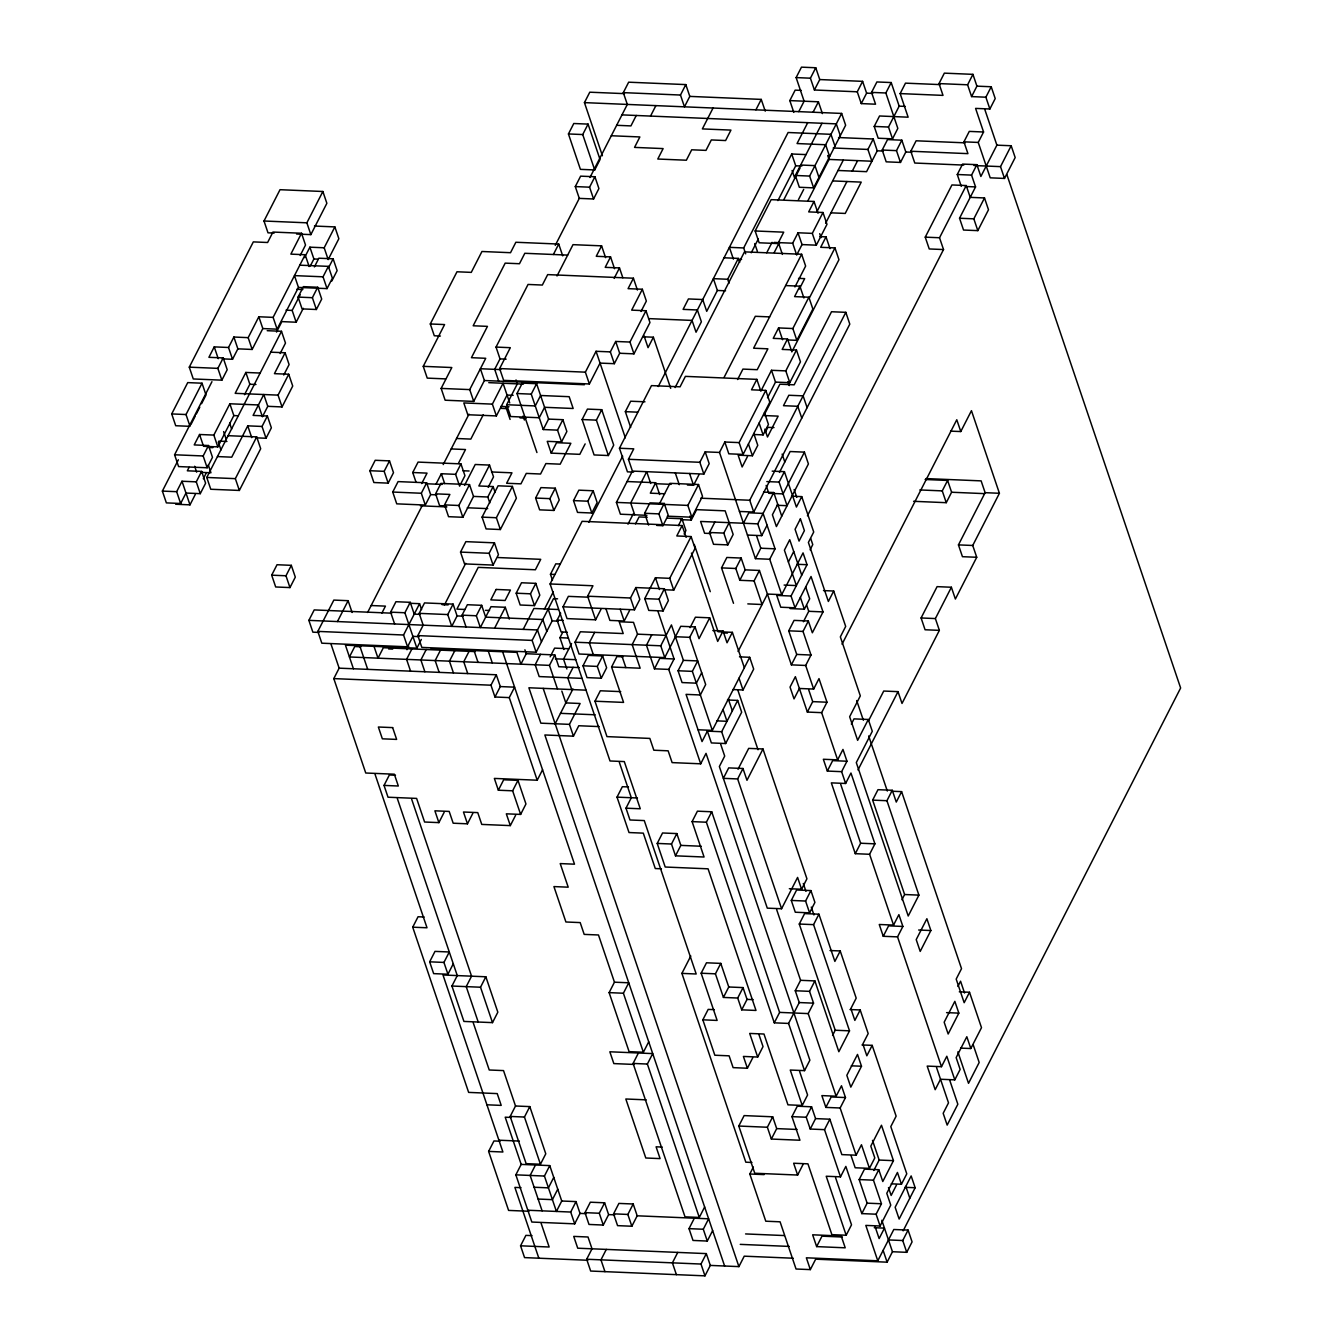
<?xml version="1.0" encoding="UTF-8"?>
<svg xmlns="http://www.w3.org/2000/svg" width="1343" height="1343" viewBox="0 0 1343 1343"><rect width="100%" height="100%" fill="white"/><g stroke="black" fill="none" stroke-linecap="round" stroke-linejoin="round"><path stroke-width="1.5" d="M301.52 233.246L290.86 254.129L305.146 254.734L273.116 317.368L258.83 316.763L248.17 337.647L233.867 337.043L228.528 347.484L214.242 346.88L208.904 357.322L223.207 357.926L227.202 369.728L221.864 380.17L193.274 378.961L189.279 367.159L253.323 241.891L267.61 242.495L272.948 232.054L301.52 233.246L305.516 245.047L300.194 255.489M274.123 233.078L267.996 232.809L264 221.007L280.016 189.699L322.874 191.495L326.869 203.297L310.854 234.622L296.568 234.018M202.021 383.208L186.022 414.534L190.018 426.335L175.715 425.731L171.719 413.929L187.735 382.604L202.021 383.208L206.016 395.01L201.568 403.706M221.864 380.17L217.868 368.368L223.207 357.926M255.825 437.818L266.032 438.254L271.37 427.813L267.375 416.011L253.088 415.407L263.765 394.523L267.761 406.325L262.422 416.766L258.427 404.965L229.854 403.773L213.839 435.082L199.553 434.494L194.215 444.919L208.501 445.523L212.496 457.325L207.158 467.767L178.585 466.575L174.59 454.773L211.942 381.697M190.907 424.589L195.339 415.894M196.229 414.148L199.788 407.198M189.111 467.33L187.332 470.805L201.618 471.41L205.613 483.211L200.275 493.653L185.989 493.049L180.65 503.491L166.364 502.886L162.369 491.085L178.367 459.776M222.317 358.866L232.524 359.286L237.862 348.844L233.867 337.043M310.854 234.622L306.859 222.82L322.874 191.495M180.65 503.491L176.655 491.689L181.993 481.247L196.279 481.852L201.618 471.41M237.862 348.844L252.148 349.449L262.825 328.565L258.83 316.763M207.158 467.767L203.162 455.965L208.501 445.523M260.139 373.052L245.853 372.447L235.176 393.331L278.051 395.127L288.728 374.244L274.442 373.656L285.102 352.773L270.816 352.168M304.559 257.621L309.897 247.179L324.183 247.783L334.86 226.9L314.447 226.044M262.825 328.565L277.111 329.169L298.465 287.419L294.47 275.617L323.042 276.809L328.38 266.367L299.808 265.175M199.553 434.494L203.548 446.296L217.835 446.883L233.833 415.575L229.854 403.773M244.51 394.691L249.848 384.249L245.853 372.447M276.54 332.057L281.862 321.615L296.165 322.219L303.266 308.302M310.334 265.931L313.893 258.981L309.897 247.179M175.681 504.246L189.984 504.85L195.323 494.409M203.313 478.763L205.983 473.542M298.079 297.088L303.417 286.647L317.703 287.251L321.699 299.053L316.377 309.494L302.074 308.89L298.079 297.088L312.382 297.693L317.703 287.251M228.125 435.686L256.698 436.895L260.693 448.696L239.356 490.447L210.767 489.255L206.772 477.453L281.493 331.285L267.207 330.697M296.165 322.219L292.17 310.418L300.177 294.755M314.396 266.921L318.845 258.209L333.131 258.813L337.127 270.614L331.788 281.056M280.15 353.528L285.488 343.086L281.493 331.285M267.375 416.011L262.036 426.453L247.75 425.849L231.735 457.174L217.448 456.57M328.682 267.509L333.131 258.813M298.465 287.419L327.037 288.611L332.376 278.169L328.38 266.367M283.759 375.016L289.098 364.574L285.102 352.773M239.356 490.447L235.361 478.645L256.698 436.895M267.761 406.325L282.047 406.929L292.724 386.045L288.728 374.244M271.689 575.173L277.027 564.731L291.313 565.336L295.309 577.137L289.97 587.579L275.684 586.975L271.689 575.173L285.975 575.778L291.313 565.336M440.42 336.035L434.293 335.767L430.297 323.965L456.989 271.773L471.275 272.377L481.952 251.494L510.525 252.702L515.863 242.26L558.722 244.057L562.717 255.858M369.879 470.721L375.217 460.28L389.504 460.884L393.499 472.686L388.161 483.127L373.874 482.523L369.879 470.721L384.165 471.326L389.504 460.884M445.607 378.894L427.242 378.122L423.246 366.337L444.583 324.57L430.297 323.965M318.979 632.419L312.869 632.167L308.873 620.365L314.212 609.923L391.77 613.18M568.442 133.947L573.78 123.506L588.066 124.11L600.052 159.515L594.714 169.957L580.411 169.352L568.442 133.947L582.728 134.552L588.066 124.11M602.419 155.738L584.44 102.622L589.778 92.197L624.478 93.641M500.805 369.594L480.391 368.737L484.387 380.522L473.726 401.406L445.137 400.214L441.142 388.412L451.819 367.529L423.246 366.337M419.016 636.616L412.889 636.364L407.55 646.806L321.816 643.196L317.821 631.395L333.836 600.086L348.122 600.69L352.118 612.492M392.744 492.042L398.082 481.6L426.654 482.809L430.65 494.61L425.311 505.052L396.739 503.843L392.744 492.042L421.316 493.25L426.654 482.809M416.078 482.355L412.737 472.518L418.076 462.093L460.951 463.889L464.947 475.691L459.608 486.132L455.613 474.331L460.951 463.889M337.446 621.557L348.122 600.69M421.702 483.564L427.04 473.122L412.737 472.518M473.726 401.406L469.731 389.604L485.73 358.296L471.443 357.691L487.459 326.366L473.172 325.778L505.186 263.127L519.472 263.732L524.811 253.29L567.686 255.103M579.286 198.378L575.291 186.576L580.629 176.151L594.915 176.739L598.911 188.54L593.572 198.982L579.286 198.378L555.263 245.366M589.963 177.511L627.315 104.435L623.32 92.633L628.658 82.192L685.803 84.592L689.798 96.394L684.46 106.836L680.481 95.034L685.803 84.592M498.689 381.127L494.694 369.325L500.016 358.883L496.037 347.082L528.051 284.447L542.337 285.052L547.675 274.61L633.409 278.219L637.405 290.021M444.214 812.179L438.892 822.621L424.589 822.017L416.615 798.413L388.026 797.222L384.031 785.42L398.317 786.008L394.338 774.206L365.749 773.014L333.803 678.601L339.141 668.159L331.15 644.556M367.596 612.492L421.853 506.345M443.207 464.594L468.992 414.131M435.988 484.168L441.327 473.726L455.613 474.331M553.383 254.498L558.722 244.057M593.572 198.982L589.577 187.181L594.915 176.739M435.602 493.838L440.94 483.396L469.513 484.605L473.508 496.406L462.848 517.29L448.545 516.686L444.55 504.884L449.888 494.442L435.602 493.838L439.597 505.639L445.725 505.908M633.409 278.219L628.071 288.661L642.357 289.249L631.68 310.132L645.983 310.737L629.968 342.045L615.682 341.458L619.677 353.259L614.339 363.684L600.052 363.097L589.376 383.964L503.642 380.371L499.646 368.57L510.323 347.686L496.037 347.082M381.882 613.096L385.441 606.129L371.155 605.525M458.383 463.453L465.501 449.536L451.198 448.931M483.279 414.735L470.822 439.094L456.536 438.489M636.263 115.464L630.925 125.906L616.638 125.302M557.009 275.97L573.008 244.661L601.597 245.853L605.592 257.655M492.377 404.125L463.805 402.934L467.8 414.735L496.373 415.927L492.377 404.125L503.054 383.259L509.719 402.917M394.607 623.958L390.612 612.156L395.95 601.714L410.236 602.319L414.232 614.12L420.342 614.389M496.373 415.927L507.05 395.06L513.177 395.312M650.549 116.069L655.888 105.627M464.56 485.36L475.237 464.493L489.524 465.081L493.519 476.883L488.18 487.324M506.664 404.73L535.253 405.939L540.591 395.497L569.163 396.689L573.159 408.49L544.587 407.298L539.248 417.74L510.659 416.531L506.664 404.73L517.34 383.846L516.014 379.918M462.848 517.29L458.853 505.488L469.513 484.605M353.427 668.764L345.436 645.16L416.884 648.165L404.898 612.761L410.236 602.319M536.931 452.541L516.971 393.533L522.309 383.091L536.596 383.695L548.565 419.1L543.244 429.542L557.53 430.129L562.868 419.688L548.565 419.1M489.524 465.081L478.847 485.965L493.133 486.569L495.131 492.461M601.597 245.853L596.258 256.295L610.545 256.899L614.54 268.701M407.55 646.806L403.555 635.004L419.57 603.678L409.363 603.259M548.162 609.084L552.158 620.886L536.142 652.211L421.836 647.41L417.841 635.608L423.179 625.166L419.184 613.365L424.522 602.923L453.095 604.115L457.09 615.917L451.752 626.358L447.756 614.557L453.095 604.115M543.244 429.542L531.257 394.137L536.596 383.695M406.963 649.693L408.742 646.201M489.792 502.903L487.811 497.011L493.133 486.569M610.545 256.899L605.206 267.341L619.492 267.928L622.833 277.766M460.531 552.091L465.87 541.649L494.442 542.841L498.438 554.642L493.099 565.084L464.527 563.892L460.531 552.091L489.121 553.282L494.442 542.841M411.915 648.921L406.576 659.363L410.572 671.164M482.087 517.122L498.102 485.797L512.388 486.401L516.384 498.203L500.368 529.528L486.082 528.924L482.087 517.122L496.373 517.726L512.388 486.401M416.884 648.165L421.333 639.469M444.382 605.055L465.719 563.288M614.154 278.37L619.492 267.928M426.218 649.525L420.879 659.967L424.875 671.769M713.049 108.028L702.372 128.911L730.945 130.103L725.606 140.545L711.32 139.941L705.982 150.382L691.695 149.795L686.357 160.22L657.785 159.028L663.123 148.586L634.551 147.394L639.872 136.952L611.3 135.744M440.504 650.13L435.166 660.571L439.161 672.373M589.376 383.964L585.38 372.162L596.057 351.295L610.343 351.883L615.682 341.458M466.038 626.963L462.059 615.161L467.381 604.719L481.684 605.324L485.662 617.125L542.824 619.526L546.819 631.328M585.145 443.895L579.807 454.337L551.218 453.128L556.556 442.703L570.859 443.291L560.182 464.174L545.896 463.57L540.558 474.012L526.271 473.407L520.933 483.849L506.63 483.262L511.968 472.82L491.555 471.964M384.031 785.42L389.369 774.978L395.497 775.23M454.79 650.734L449.452 661.159L453.447 672.961M551.218 453.128L547.239 441.343L561.525 441.931L566.864 431.489L562.868 419.688M535.622 498.052L540.96 487.61L555.247 488.197L559.242 499.999L553.904 510.441L539.617 509.853L535.622 498.052L549.908 498.639L555.247 488.197M509.282 619.089L505.304 607.288L491.001 606.683L480.341 627.567L476.345 615.765L481.684 605.324M582.107 419.536L587.445 409.095L601.731 409.699L613.717 445.104L608.379 455.529L594.093 454.941L582.107 419.536L596.393 420.141L601.731 409.699M641.014 311.492L646.352 301.05L642.357 289.249M469.076 651.321L463.738 661.763L467.733 673.565M755.908 109.824L761.246 99.399L689.798 96.394M619.677 353.259L633.963 353.847L649.962 322.538L645.983 310.737M494.627 628.171L505.304 607.288M516.182 593.203L521.504 582.761L535.807 583.366L539.802 595.167L534.464 605.609L520.177 605.005L516.182 593.203L530.468 593.807L535.807 583.366M643.179 336.791L653.386 337.211L648.048 347.652L644.052 335.851M573.528 500.603L578.867 490.161L593.17 490.766L597.148 502.567L591.827 513.009L577.524 512.405L573.528 500.603L587.831 501.208L593.17 490.766M630.673 427.393L625.351 411.663L630.69 401.221L644.976 401.809M798.783 111.637L804.121 101.195L796.13 77.592L801.469 67.15L815.755 67.754L819.75 79.556L814.412 89.998L857.27 91.794L862.609 81.352L819.75 79.556M494.963 697L500.301 686.575L514.587 687.163L509.266 697.605L494.963 697L490.967 685.199L496.306 674.774L339.141 668.159M793.814 112.392L789.818 100.591L795.157 90.149L801.284 90.401M552.46 580.176L550.462 574.284L555.801 563.842L559.88 564.01M523.199 629.363L533.876 608.48L558.369 609.521M751.946 1162.467L745.818 1162.199L681.908 973.39L696.194 973.994L644.271 820.573L629.985 819.985L625.989 808.184L640.275 808.771L624.294 761.582L610.007 760.977L550.093 583.953L582.107 521.319L682.126 525.533L686.122 537.318M633.577 472.098L627.45 471.846L619.459 448.243L651.489 385.609L680.062 386.818L685.4 376.376L756.848 379.364L760.843 391.166L771.503 370.299L785.806 370.886L796.466 350.019L782.18 349.415L787.518 338.973L773.232 338.369L778.571 327.927L792.857 328.531L808.872 297.223L794.586 296.618L799.908 286.177L785.621 285.572M814.412 89.998L810.417 78.196L815.755 67.754M544.402 609.252L553.299 591.843M588.872 522.259L622.665 456.133M658.255 386.532L788.106 132.504L830.964 134.317L834.96 146.118M536.142 652.211L532.147 640.41L553.501 598.642L557.58 598.81M524.895 649.794L526.238 653.722L520.899 664.164L516.904 652.362L431.17 648.77M646.94 515.326L620.399 514.201L616.403 502.4L632.419 471.091L628.423 459.289L633.762 448.847L619.459 448.243M724.062 257.789L738.348 258.393L727.688 279.26L713.385 278.656L717.38 290.457L706.72 311.341L702.725 299.539L688.439 298.935L683.1 309.377L697.386 309.981L701.382 321.783L696.043 332.225L692.048 320.423L649.173 318.627M745.684 253.844L743.686 247.951L791.715 153.992L806.001 154.596M807.731 122.666L797.054 143.55L825.643 144.742L829.621 156.543M813.069 112.224L818.407 101.799L789.818 100.591M600.942 609.369L595.604 619.811L567.031 618.603L563.036 606.801L568.374 596.359L588.788 597.215M675.109 387.573L744.475 251.863L801.637 254.263L805.632 266.065L794.955 286.932M779.561 243.637L759.148 242.781L755.152 230.979L771.167 199.654L814.026 201.467L818.021 213.252M567.233 632.184L561.105 631.932L557.11 620.13L560.669 613.163M540.524 654.326L535.186 664.768L539.181 676.57L582.039 678.366M751.241 252.786L758.359 238.869M777.933 200.594L795.711 165.793L791.715 153.992M584.44 102.622L841.641 113.433L845.637 125.235L813.623 187.869L799.337 187.265L795.341 175.463L822.017 123.271M550.16 656.828L554.609 648.132L568.895 648.736M563.942 649.492L559.947 637.69L562.616 632.469M784.077 199.234L800.092 167.909M486.921 1104.802L501.208 1105.39L497.229 1093.605L468.64 1092.396L412.721 927.19L418.059 916.749L424.187 917M438.892 822.621L434.897 810.819L449.183 811.424L453.179 823.209L467.465 823.813L472.803 813.371M557.463 688.976L549.472 665.373L554.81 654.931L526.238 653.722M595.604 619.811L587.613 596.208L592.951 585.766L550.093 583.953M627.97 524.223L633.308 513.781M766.719 252.786L772.057 242.344M813.623 187.869L809.628 176.067L841.641 113.433M571.564 643.515L563.556 659.178L566.88 668.999M798.363 199.838L803.702 189.397M517.978 780.367L512.64 790.809L498.354 790.221L503.675 779.779L517.978 780.367L525.952 803.97L520.631 814.412L506.328 813.824L510.323 825.609L481.751 824.417L477.755 812.616L463.469 812.011L467.465 823.813M627.08 481.533L655.653 482.725L650.314 493.166L664.6 493.771M690.084 627.651L695.422 617.209L709.708 617.814L699.031 638.68L695.053 626.896L680.75 626.291L664.751 657.6L579.018 654.007L575.022 642.206L580.361 631.764L623.219 633.56L619.224 621.759L633.51 622.363L637.505 634.165L632.167 644.606L640.158 668.21L611.585 667.001L623.572 702.406L594.983 701.214L606.969 736.619L649.844 738.415L653.84 750.217L668.126 750.821L672.121 762.606L700.693 763.814L706.032 753.373L809.879 1060.198L804.541 1070.64L790.255 1070.035L802.241 1105.44L787.955 1104.836L763.982 1034.026L749.696 1033.438L757.687 1057.042L743.401 1056.437L747.396 1068.239L733.11 1067.635L729.115 1055.833L714.829 1055.229L702.842 1019.824L708.181 1009.399L714.291 1009.651M635.508 523.888L639.067 516.937L647.225 517.273M774.256 252.467L779.595 242.025M648.602 525.079L644.606 513.278L649.945 502.853L664.231 503.44L668.226 515.242L662.888 525.684L656.761 525.432M807.697 201.198L829.051 159.431L827.708 155.503M573.092 667.337L567.753 677.762L571.749 689.563M940.184 84.609L905.484 83.148L900.146 93.59L908.137 117.194L879.547 115.985L874.209 126.427L878.204 138.228L892.507 138.833L888.512 127.031L899.172 106.147L891.198 82.544L876.895 81.957L871.557 92.398L875.552 104.2L861.266 103.596L866.604 93.154L862.609 81.352M659.262 504.213L669.939 483.329L698.528 484.521L702.507 496.322L691.846 517.206L667.353 516.182M724.196 377.198L755.32 316.293L769.623 316.898M798.027 232.775L802.023 244.577L796.684 255.019L792.689 243.217L798.027 232.775L812.314 233.38L822.99 212.496L808.687 211.892L814.026 201.467M594.647 632.368L589.308 642.81L593.304 654.612M429.659 961.823L434.998 951.381L449.284 951.986L443.945 962.427L447.941 974.229L433.655 973.625L429.659 961.823L443.945 962.427M662.888 525.684L658.893 513.882L664.231 503.44M583.013 665.809L588.352 655.367L602.638 655.972L606.633 667.773L601.295 678.215L587.009 677.611L583.013 665.809L597.299 666.413L602.638 655.972M555.163 723.776L572.941 688.976M816.645 212.228L843.337 160.035M737.592 379.532L742.931 369.09L757.217 369.694L767.894 348.811L753.608 348.206L801.637 254.263M510.323 825.609L515.662 815.184M892.507 138.833L897.829 128.391L885.86 92.986L891.198 82.544M498.354 790.221L494.358 778.42L537.217 780.216L542.555 769.774M563.036 606.801L634.484 609.806L630.488 598.004L635.827 587.562L664.399 588.754L668.394 600.556L663.056 610.998L648.77 610.41L644.774 598.609L655.451 577.725L669.737 578.329L691.091 536.562L676.788 535.958L682.126 525.533M632.419 471.091L703.85 474.096L699.854 462.294L705.193 451.852L719.495 452.44L724.817 442.015L739.12 442.602L765.795 390.41L751.509 389.806L756.848 379.364M724.616 1266.013L544.855 734.974L573.444 736.165L569.449 724.364L580.126 703.497L565.823 702.893L561.827 691.091M825.609 223.274L846.946 181.506M852.285 171.081L857.623 160.64M605.894 608.597L609.89 620.399L624.193 621.003L629.514 610.561M687.431 485.024L693.559 485.293L698.897 474.851M802.023 244.577L816.309 245.181L826.986 224.298L822.99 212.496M829.051 159.431L871.909 161.227L867.914 149.442L873.252 139L838.552 137.54M447.941 974.229L453.279 963.787M634.484 609.806L639.822 599.364L635.827 587.562M691.846 517.206L687.851 505.404L698.528 484.521M703.85 474.096L709.188 463.654L705.193 451.852M678.366 525.684L681.925 518.734L667.639 518.129M799.337 289.064L804.675 278.622L798.548 278.37M819.885 236.603L826.012 236.855L820.674 247.297L834.96 247.901L838.955 259.703L791.816 351.916M573.444 736.165L578.783 725.74L599.179 726.597M611.585 667.001L616.924 656.559L623.051 656.828M594.983 701.214L600.321 690.772L620.735 691.628M873.252 139L877.248 150.802L866.571 171.669L837.998 170.477M528.991 1211.268L508.594 1210.412L488.617 1151.404L502.903 1152.009L442.989 974.984L485.847 976.781L497.833 1012.186L492.495 1022.627L463.923 1021.435L451.936 986.031L457.275 975.589L397.36 798.581M684.141 534.01L685.92 530.535L681.925 518.734M681.052 519.657L691.259 520.094L696.597 509.652L725.17 510.844L733.16 534.447L727.822 544.889L713.536 544.301L709.54 532.5L714.879 522.058M882.2 150.03L887.538 139.588L901.825 140.192L905.82 151.994L900.481 162.436L886.195 161.832L882.2 150.03L896.486 150.634L901.825 140.192M809.174 298.364L834.96 247.901M663.056 610.998L659.06 599.196L664.399 588.754M767.508 397.746L775.499 382.1L771.503 370.299M786.645 339.913L796.852 340.333L812.868 309.024L808.872 297.223M663.526 589.695L673.733 590.131L695.07 548.364L691.091 536.562M724.817 442.015L728.813 453.816L743.115 454.404L769.791 402.212L765.795 390.41M651.791 634.769L646.47 645.211L654.444 668.814L668.747 669.402L674.085 658.96L658.104 611.77M764.755 413.795L779.88 384.216L794.166 384.82L831.518 311.744L845.821 312.331L849.8 324.133L753.742 512.052L739.456 511.448M747.48 456.536L742.142 466.978L738.146 455.176L752.433 455.764L757.771 445.339L753.776 433.537M900.146 93.59L943.004 95.387L939.009 83.585L944.347 73.143L972.936 74.352L976.915 86.153L971.593 96.595L985.88 97.2L991.218 86.758L976.915 86.153M492.495 1022.627L480.525 987.223L485.847 976.781M754.951 434.544L763.109 434.897L768.448 424.455L764.452 412.654M775.499 382.1L789.802 382.688L800.462 361.821L796.466 350.019M765.191 432.564L767.86 427.343L773.988 427.594M963.77 165.088L914.784 163.04L910.789 151.239L916.127 140.797L965.113 142.845M664.751 657.6L660.756 645.798L671.433 624.931L683.402 660.336L678.064 670.761L682.059 682.563L696.362 683.167L701.684 672.725M654.444 668.814L659.782 658.372L674.085 658.96M727.822 544.889L723.827 533.087L729.165 522.645M753.742 512.052L749.747 500.251L845.821 312.331M743.451 523.25L748.79 512.808L763.076 513.412L775.062 548.817L769.724 559.259L781.71 594.664L767.424 594.059L738.062 651.473M971.593 96.595L967.598 84.794L972.936 74.352M733.513 603.292L721.527 567.888L726.865 557.463L741.151 558.05L745.147 569.852L739.808 580.294L754.094 580.898L759.433 570.456L745.147 569.852M727.47 699.988L737.676 700.408L721.661 731.734L707.375 731.129L702.036 741.571L686.055 694.365L700.341 694.969L705.679 684.527L689.714 637.321L695.053 626.896M779.46 472.417L790.137 451.533L804.423 452.138L808.419 463.939L776.405 526.574L772.41 514.772L777.748 504.33M661.411 868.803L655.283 868.535L643.297 833.147L629.011 832.542L617.025 797.138L622.363 786.696L628.49 786.948M747.447 535.051L761.733 535.656L757.737 523.854L773.753 492.528L763.546 492.109M776.875 505.27L787.082 505.69L779.091 482.087L784.43 471.662L772.175 471.141M739.808 580.294L735.813 568.492L741.151 558.05M698.041 729.769L712.327 730.374L692.367 671.366L697.705 660.924L683.402 660.336M761.733 535.656L767.071 525.214M804.423 452.138L783.087 493.888L768.8 493.301L766.131 485.427M910.789 151.239L967.934 153.639L963.938 141.838L969.277 131.396L983.563 132L975.589 108.397L989.875 109.001L995.213 98.559L991.218 86.758M625.989 808.184L631.311 797.742L619.341 762.337M769.724 559.259L755.438 558.654L760.776 548.213L756.78 536.411M712.831 630.538L723.038 630.975L717.699 641.417L709.708 617.814M966.221 185.552L939.529 237.745L943.525 249.546L929.238 248.959L925.243 237.157L951.935 184.948L966.221 185.552L970.217 197.354L984.503 197.958L988.498 209.76L977.822 230.627L963.535 230.039L959.54 218.237L975.555 186.912L971.56 175.11L976.898 164.669L962.595 164.081L957.274 174.506L961.252 186.308M976.898 164.669L980.877 176.47L996.892 145.162L1011.178 145.749L1015.174 157.551L1004.497 178.434L990.211 177.83L978.241 142.442L983.563 132M691.444 553.064L718.085 631.73L732.371 632.335L727.033 642.777L723.038 630.975M791.531 496.188L801.737 496.625L796.416 507.05L784.43 471.662M807.445 515.762L943.525 249.546M788.391 561.978L793.73 551.537M488.617 1151.404L493.955 1140.962L500.083 1141.214M515.511 1105.994L529.797 1106.598L545.778 1153.805L540.44 1164.247L526.137 1163.642L510.172 1116.436L515.511 1105.994L503.524 1070.589L489.238 1070.002L473.256 1022.795M712.327 730.374L749.696 657.298L739.489 656.861M781.71 594.664L803.047 552.896L807.042 564.698L791.044 596.023L795.039 607.825L780.753 607.221L776.758 595.419L791.044 596.023M977.822 230.627L973.826 218.842L984.503 197.958M1004.497 178.434L1000.518 166.633L1011.178 145.749M737.71 998.034L723.424 997.429L728.762 986.987L743.048 987.592L737.71 998.034L741.705 1009.835L755.991 1010.44L708.063 868.82L665.205 867.024L657.214 843.421L662.552 832.979L676.838 833.583L680.834 845.385L675.495 855.827L704.068 857.019L692.098 821.614L697.42 811.172L711.723 811.776L779.611 1012.387L774.29 1022.829L788.576 1023.433L799.253 1002.55L795.257 990.748L800.579 980.306L776.623 909.513M810.098 549.807L812.767 544.587L810.769 538.677M540.44 1164.247L524.458 1117.04L529.797 1106.598M732.808 689.547L743.015 689.983L753.675 669.099L749.696 657.298M675.495 855.827L671.5 844.025L676.838 833.583M707.375 731.129L711.37 742.931L725.656 743.535L741.672 712.21L737.676 700.408M795.039 607.825L811.038 576.5L823.024 611.904L812.347 632.788L808.352 620.986L794.066 620.382L788.727 630.824L796.718 654.427L791.38 664.869L805.682 665.456L811.004 655.031L803.03 631.428L808.352 620.986M790.07 608.58L804.373 609.185L809.695 598.743L805.699 586.941M521.185 1164.398L549.757 1165.606L544.435 1176.048L556.405 1211.436L561.743 1201.011L576.029 1201.599L580.025 1213.4L574.686 1223.842L531.828 1222.046L515.846 1174.84L521.185 1164.398L505.203 1117.191L511.33 1117.46M648.719 1041.799L643.381 1052.24L629.095 1051.636L609.118 992.628L614.456 982.186L598.474 934.98L584.188 934.392L580.193 922.591L565.907 921.986L553.92 886.581L568.207 887.186L560.216 863.583L574.502 864.187L502.618 651.758M803.399 621.742L808.738 611.3L806.74 605.408M774.29 1022.829L706.384 822.218L711.723 811.776M535.471 1165.002L530.132 1175.444L542.119 1210.849M643.381 1052.24L623.404 993.232L628.742 982.791L614.456 982.186M738.012 769.254L748.689 748.387L762.975 748.974L806.925 878.792L801.586 889.234L789.331 888.713M737.643 778.94L742.981 768.498L728.695 767.894L723.357 778.336L737.643 778.94L781.576 908.741L767.289 908.153L719.361 766.534L724.7 756.092L720.704 744.291M823.494 590.601L833.701 591.021L828.362 601.463L808.385 542.454L813.724 532.013L801.737 496.625M762.975 748.974L746.977 780.3L742.981 768.498M553.752 1177.408L548.414 1187.85L534.128 1187.246M587.848 1260.271L524.559 1257.602L520.564 1245.8L525.902 1235.375L532.029 1235.627M557.748 1189.21L552.409 1199.652L538.123 1199.047M821.647 712.663L807.361 712.059L795.375 676.671L790.037 687.096L794.032 698.897L799.37 688.472L813.657 689.06L818.995 678.618L826.986 702.221L821.647 712.663L837.629 759.869L823.343 759.265L827.338 771.067L841.625 771.671L846.963 761.229L842.968 749.428L837.629 759.869M807.361 712.059L812.7 701.634L808.704 689.832M842.044 644.204L956.787 419.755L960.782 431.556L950.575 431.137M704.639 1207.004L699.3 1217.446L685.014 1216.842L633.09 1063.438L638.412 1052.996M681.908 973.39L690.806 955.998M960.782 431.556L971.459 410.673L999.41 493.284L972.735 545.476L976.73 557.278L955.377 599.045L951.381 587.244L937.095 586.639L921.097 617.965L925.075 629.766L939.378 630.354L935.383 618.569L951.381 587.244M574.686 1223.842L570.708 1212.041L576.029 1201.599M699.3 1217.446L647.376 1064.042L652.715 1053.6L609.84 1051.787L613.835 1063.589L634.249 1064.445M913.593 501.308L946.261 502.685L942.266 490.883L947.604 480.441L925.142 479.501M702.842 1019.824L717.128 1020.428L701.147 973.222L706.485 962.797L720.771 963.384L728.762 986.987M946.261 502.685L951.599 492.243L947.604 480.441M584.994 1212.645L590.332 1202.203L604.619 1202.808L608.614 1214.609L603.276 1225.051L588.989 1224.447L584.994 1212.645L599.28 1213.249L604.619 1202.808M723.424 997.429L715.433 973.826L720.771 963.384M827.338 771.067L832.677 760.625L846.963 761.229M851.344 724.095L854.014 718.874L868.3 719.479L872.295 731.28L856.297 762.589L908.221 916.01L918.897 895.126L886.934 800.713L892.272 790.272L877.986 789.684L872.648 800.126L904.611 894.522L901.942 899.743M586.673 1259.247L592.011 1248.805L588.016 1237.004L573.73 1236.399L577.725 1248.201L706.317 1253.607L710.313 1265.408L704.974 1275.85L590.668 1271.049L586.673 1259.247L700.996 1264.048L706.317 1253.607M613.566 1213.837L618.905 1203.412L633.191 1204L637.186 1215.801L631.848 1226.243L617.562 1225.639L613.566 1213.837L627.852 1214.441L633.191 1204M868.3 719.479L857.64 740.346L849.649 716.742L860.326 695.875L840.349 636.867L845.687 626.426L833.701 591.021M868.619 720.62L883.728 691.041L898.014 691.645L902.009 703.447L939.378 630.354M976.73 557.278L962.444 556.69L958.449 544.889L985.124 492.68L981.129 480.878L926.015 478.578M606.297 1249.41L600.959 1259.852L604.954 1271.653M781.576 908.741L797.591 877.432L801.586 889.234M869.592 854.282L855.29 853.678L831.334 782.868L845.62 783.473L850.958 773.031L874.914 843.84L869.592 854.282L893.548 925.075L879.262 924.488L883.258 936.289L897.544 936.877L902.882 926.452L898.887 914.65L893.548 925.075M791.296 900.431L796.617 889.989L810.92 890.594L814.916 902.395L809.577 912.837L795.291 912.233L791.296 900.431L805.582 901.035L810.92 890.594M857.992 769.942L898.014 691.645M741.705 1009.835L747.044 999.393L743.048 987.592M832.559 1035.453L835.228 1030.232L799.27 924.034L804.608 913.593L818.911 914.197L834.876 961.403L840.214 950.962L830.008 950.525M800.579 980.306L814.882 980.91L838.838 1051.72L849.515 1030.836L813.573 924.639L818.911 914.197M855.29 853.678L860.628 843.236L840.668 784.228M747.396 1068.239L752.735 1057.797M757.687 1057.042L763.025 1046.6L759.03 1034.798M891.399 791.212L901.606 791.631L896.268 802.073L892.272 790.272M802.963 1164.599L797.624 1175.041L754.766 1173.245L738.784 1126.038L744.123 1115.597L772.695 1116.805L776.69 1128.607L771.352 1139.049L799.941 1140.241L791.95 1116.637L797.289 1106.196L811.575 1106.8L815.57 1118.601L810.232 1129.043L824.518 1129.648L829.856 1119.206L815.57 1118.601M836.152 1096.207L841.49 1085.765L845.486 1097.567L840.147 1107.992L825.861 1107.404L821.866 1095.603L836.152 1096.207L808.201 1013.596L813.539 1003.154L809.544 991.352L814.882 980.91M712.629 1230.608L707.291 1241.05L693.005 1240.445L689.009 1228.644L694.348 1218.202M677.745 1252.415L672.407 1262.856L676.402 1274.658M707.291 1241.05L703.296 1229.248L708.634 1218.806L637.186 1215.801M771.352 1139.049L767.373 1127.247L772.695 1116.805M881.814 1220.267L892.457 1251.726L887.119 1262.168L815.671 1259.18L810.333 1269.605L796.046 1269.017L780.082 1221.811L765.779 1221.207L749.814 1174L753.373 1167.05M883.258 936.289L888.596 925.847L902.882 926.452M802.241 1105.44L807.579 1094.998L799.589 1071.395M849.985 1009.533L860.191 1009.953L854.853 1020.395L850.858 1008.593L856.196 998.151L840.214 950.962M810.232 1129.043L806.236 1117.242L811.575 1106.8M710.313 1265.408L738.902 1266.617L744.24 1256.175L793.226 1258.223M825.861 1107.404L831.199 1096.962L845.486 1097.567M861.501 1066.241L850.824 1087.125L846.829 1075.323L857.505 1054.44L861.501 1066.241L851.294 1065.805M861.971 1044.938L872.178 1045.358L866.839 1055.799L862.844 1043.998L868.182 1033.556L860.191 1009.953M930.867 930.531L920.207 951.415L916.211 939.613L926.888 918.73L930.867 930.531L918.629 930.011M797.624 1175.041L793.646 1163.239L807.932 1163.844L831.888 1234.653L846.174 1235.241L826.214 1176.25L840.5 1176.837L845.838 1166.412L861.82 1213.602L876.106 1214.206L881.444 1203.764L873.454 1180.161L878.792 1169.719L864.489 1169.132L859.167 1179.574L867.142 1203.16L861.82 1213.602M829.856 1119.206L841.843 1154.611L856.129 1155.198L861.467 1144.756L869.458 1168.36L855.172 1167.772L851.177 1155.97M816.645 1246.606L812.649 1234.805L841.222 1236.013L845.217 1247.815L816.645 1246.606L821.983 1236.164L842.397 1237.021M957.895 986.433L960.564 981.213L964.559 993.014M869.458 1168.36L874.797 1157.918L870.801 1146.133L881.478 1125.249L893.448 1160.654L882.787 1181.521L878.792 1169.719M873.823 1170.492L879.161 1160.05L872.514 1140.375M958.835 1013.126L948.158 1034.009L944.163 1022.208L954.839 1001.341L958.835 1013.126L946.58 1012.622M959.305 991.822L969.512 992.259L964.173 1002.701L956.182 979.097L961.521 968.656L901.606 791.631M846.174 1235.241L851.512 1224.816L835.547 1177.61M941.477 1066.695L946.815 1056.253L954.806 1079.856L940.52 1079.252L935.181 1089.693L927.19 1066.09L941.477 1066.695L897.544 936.877M896.486 1185.013L891.148 1195.455L888.478 1187.581M810.333 1269.605L806.354 1257.803L877.785 1260.808L865.815 1225.404L880.101 1226.008L890.762 1205.124L886.783 1193.323L897.443 1172.456L901.438 1184.257L891.232 1183.821M901.438 1184.257L906.777 1173.816L890.795 1126.609L896.134 1116.167L872.178 1045.358M954.806 1079.856L960.144 1069.414L956.149 1057.612L966.826 1036.729L970.821 1048.53L960.614 1048.111M970.821 1048.53L981.498 1027.664L969.512 992.259M877.785 1260.808L893.8 1229.5L908.086 1230.087L912.082 1241.889L906.743 1252.331L892.457 1251.726M915.154 1187.732L899.139 1219.058L895.143 1207.256L911.158 1175.931L915.154 1187.732L904.947 1187.313M903.134 1230.86L1180.631 688.002L1006.881 174.657M906.743 1252.331L902.748 1240.529L908.086 1230.087M796.13 77.592L810.417 78.196M939.009 83.585L967.598 84.794M871.557 92.398L885.86 92.986M866.604 93.154L872.732 93.406M623.32 92.633L680.481 95.034M899.172 106.147L905.3 106.416M621.977 114.877L836.303 123.875L840.298 135.677M874.209 126.427L888.512 127.031M963.938 141.838L978.241 142.442M833.214 147.982L867.914 149.442M877.248 150.802L883.375 151.054M905.82 151.994L911.947 152.246M973.977 165.525L1000.518 166.633M800.68 165.021L814.966 165.625L818.961 177.427M795.711 165.793L801.838 166.045M957.274 174.506L971.56 175.11M795.341 175.463L809.628 176.067M832.66 180.919L861.232 182.111L845.234 213.436L830.931 212.832M965.348 186.492L975.555 186.912M575.291 186.576L589.577 187.181M959.54 218.237L973.826 218.842M925.243 237.157L939.529 237.745M755.152 230.979L783.724 232.171L778.403 242.613L782.398 254.415M264 221.007L306.859 222.82M774.105 242.428L792.689 243.217M743.686 247.951L729.4 247.347L733.396 259.149M737.475 259.317L741.554 259.484M313.893 258.981L317.972 259.149M717.38 290.457L725.556 290.81M296.719 289.282L302.83 289.534M286.042 310.149L292.17 310.418M500.016 358.883L506.143 359.152M499.646 368.57L585.38 372.162M189.279 367.159L217.868 368.368M484.387 380.522L584.406 384.736M488.768 382.654L523.468 384.115M441.142 388.412L469.731 389.604M516.971 393.533L531.257 394.137M249.848 384.249L255.976 384.501M763.865 415.541L778.151 416.129L767.491 437.012L764.822 429.139M500.838 406.425L508.997 406.761M625.351 411.663L637.606 412.167M501.124 408.373L507.251 408.641M519.993 417.891L526.12 418.16M233.833 415.575L237.929 415.742M171.719 413.929L186.022 414.534M218.791 441.108L226.95 441.461M628.423 459.289L699.854 462.294M208.786 447.471L212.865 447.655M174.59 454.773L203.162 455.965M766.836 481.583L779.091 482.087M462.982 470.755L469.11 471.007M919.804 489.943L942.266 490.883M985.124 492.68L999.41 493.284M951.599 492.243L984.251 493.62M654.78 483.665L671.114 484.353M200.745 472.35L210.952 472.77L208.283 464.913M425.781 483.732L442.116 484.42M206.772 477.453L235.361 478.645M700.761 498.186L749.747 500.251M430.65 494.61L436.777 494.862M473.508 496.406L487.811 497.011M616.403 502.4L687.851 505.404M162.369 491.085L176.655 491.689M444.55 504.884L458.853 505.488M644.606 513.278L658.893 513.882M420.359 505.807L446.883 506.915M467.297 507.772L487.71 508.628M757.737 523.854L700.593 521.453L704.588 533.255L710.699 533.507M709.54 532.5L723.827 533.087M958.449 544.889L972.735 545.476M760.776 548.213L775.062 548.817M796.835 564.278L807.042 564.698M497.867 557.53L540.725 559.326L535.387 569.768L478.226 567.367L456.889 609.134L465.047 609.47M721.527 567.888L735.813 568.492M550.462 574.284L554.558 574.451M784.127 585.061L796.382 585.582L784.396 550.177L789.734 539.735L801.721 575.14M587.613 596.208L630.488 598.004M644.774 598.609L659.06 599.196M747.799 603.897L762.085 604.501L754.094 580.898M808.738 611.3L823.024 611.904M921.097 617.965L935.383 618.569M442.015 604.635L448.142 604.887M485.461 610.326L489.54 610.494M390.612 612.156L404.898 612.761M419.184 613.365L447.756 614.557M462.059 615.161L476.345 615.765M457.09 615.917L463.217 616.185M557.11 620.13L563.237 620.382M552.158 620.886L558.285 621.137M788.727 630.824L803.03 631.428M723.323 632.922L727.419 633.09M308.873 620.365L537.485 629.968L541.481 641.769M637.505 634.165L666.094 635.373M675.411 636.733L689.714 637.321M559.947 637.69L568.106 638.043M317.821 631.395L403.555 635.004M417.841 635.608L532.147 640.41M575.022 642.206L660.756 645.798M796.718 654.427L811.004 655.031M360.898 646.789L354.77 646.52L349.432 656.962L549.472 665.373M475.204 651.59L383.343 647.729L378.004 658.171L374.009 646.369M388.597 648.921L392.676 649.089M555.398 658.825L575.811 659.682M678.064 670.761L692.367 671.366M579.219 667.589L558.806 666.732L554.81 654.931M333.803 678.601L490.967 685.199M586.035 690.168L528.89 687.767L540.86 723.172L569.449 724.364M812.7 701.634L826.986 702.221M560.484 713.334L595.201 714.795M716.793 720.872L726.999 721.292L723.004 709.49M872.648 800.126L886.934 800.713M617.025 797.138L637.438 797.994M692.098 821.614L706.384 822.218M860.628 843.236L874.914 843.84M657.214 843.421L671.5 844.025M680.834 845.385L701.247 846.241M904.611 894.522L918.897 895.126M799.27 924.034L813.573 924.639M412.721 927.19L427.007 927.778L375.083 774.374M701.147 973.222L715.433 973.826M795.257 990.748L809.544 991.352M451.936 986.031L480.525 987.223M609.118 992.628L623.404 993.232M747.044 999.393L753.171 999.645M799.253 1002.55L813.539 1003.154M779.611 1012.387L808.201 1013.596M835.228 1030.232L849.515 1030.836M633.09 1063.438L647.376 1064.042M646.235 1099.85L625.821 1098.994L645.798 1158.002L660.084 1158.606L656.089 1146.804L662.217 1147.056M791.95 1116.637L806.236 1117.242M510.172 1116.436L524.458 1117.04M738.784 1126.038L767.373 1127.247M776.69 1128.607L797.104 1129.463M498.908 1140.207L519.321 1141.063M879.161 1160.05L893.448 1160.654M749.814 1174L764.1 1174.605M859.167 1179.574L873.454 1180.161M515.846 1174.84L544.435 1176.048M521.017 1187.665L514.889 1187.397L538.845 1258.206M867.142 1203.16L881.444 1203.764M527.833 1210.244L570.708 1212.041M580.025 1213.4L586.152 1213.669M608.614 1214.609L614.725 1214.861M874.259 1227.703L884.466 1228.123L879.128 1238.565L875.132 1226.763M689.009 1228.644L703.296 1229.248M745.583 1233.932L784.362 1235.56M888.462 1239.925L902.748 1240.529M740.245 1244.373L789.231 1246.422M520.564 1245.8L549.153 1247.009L541.162 1223.406M985.88 97.2L989.875 109.001M984.906 109.757L996.892 145.162M896.486 150.634L900.481 162.436M857.27 91.794L861.266 103.596M818.407 101.799L822.403 113.584M826.012 236.855L830.008 248.656M819.717 233.682L821.06 237.627M792.085 170.477L794.754 178.35M812.314 233.38L816.309 245.181M761.246 99.399L765.241 111.184M799.908 286.177L803.903 297.978M792.857 328.531L796.852 340.333M787.518 338.973L791.514 350.775M754.732 243.57L757.402 251.426M807.109 407.651L803.114 395.849L788.828 395.262L783.489 405.687L797.776 406.291L801.771 418.093M778.571 327.927L782.566 339.729M785.806 370.886L789.802 382.688M787.871 381.647L789.214 385.575M738.348 258.393L739.691 262.321M727.688 279.26L729.014 283.205M782.146 454.102L784.799 461.975M794.133 489.507L796.785 497.38M856.7 700.559L863.348 720.234M868.669 735.964L887.32 791.044M973.188 1044.753L979.181 1062.464L968.521 1083.331L957.861 1051.871M759.114 423.095L763.109 434.897M773.753 492.528L781.744 516.132M748.437 443.962L752.433 455.764M800.378 597.383L804.373 609.185M739.12 442.602L743.115 454.404M949.854 1080.611L957.844 1104.215L947.168 1125.098L943.172 1113.297L948.511 1102.855L936.524 1067.45M805.682 665.456L813.657 689.06M841.625 771.671L845.62 783.473M719.495 452.44L755.438 558.654M759.433 570.456L791.38 664.869M653.386 337.211L670.694 388.362M582.728 134.552L594.714 169.957M689.563 473.491L693.559 485.293M732.371 632.335L744.358 667.74M675.277 472.887L679.273 484.689M689.933 516.165L691.259 520.094M629.968 342.045L633.963 353.847M694.281 544.452L710.262 591.659M739.019 678.181L743.015 689.983M738.046 690.738L758.023 749.747M803.299 883.476L805.951 891.349M811.29 907.079L813.942 914.952M905.82 1186.373L909.815 1198.174M805.582 901.035L809.577 912.837M655.653 482.725L659.648 494.526M728.342 699.048L732.338 710.85M610.343 351.883L614.339 363.684M650.7 483.497L646.705 471.695L630.69 503.004L634.685 514.805M596.057 351.295L625.351 437.835M669.737 578.329L673.733 590.131M721.661 731.734L725.656 743.535M840.147 1107.992L856.129 1155.198M876.106 1214.206L880.101 1226.008M655.451 577.725L659.447 589.527M883.123 1250.367L887.119 1262.168M596.393 420.141L608.379 455.529M668.747 669.402L700.693 763.814M788.576 1023.433L804.541 1070.64M824.518 1129.648L840.5 1176.837M587.831 501.208L591.827 513.009M620.197 609.202L624.193 621.003M557.53 430.129L561.525 441.931M621.876 655.804L625.872 667.605M523.031 416.078L524.374 420.023M549.908 498.639L553.904 510.441M597.299 666.413L601.295 678.215M506.093 407.617L510.088 419.419M530.468 593.807L534.464 605.609M496.373 517.726L500.368 529.528M543.176 688.371L738.902 1266.617M489.121 553.282L493.099 565.084M441.327 473.726L444.651 483.564M509.266 697.605L537.217 780.216M700.996 1264.048L704.974 1275.85M488.315 651.17L492.31 662.972M496.306 674.774L500.301 686.575M334.86 226.9L338.856 238.701L328.179 259.585L324.183 247.783M421.316 493.25L425.311 505.052M474.029 650.566L478.024 662.368M512.64 790.809L520.631 814.412M323.042 276.809L327.037 288.611M384.165 471.326L388.161 483.127M305.146 254.734L309.142 266.535M627.852 1214.441L631.848 1226.243M419.57 603.678L421.568 609.588M312.382 297.693L316.377 309.494M599.28 1213.249L603.276 1225.051M273.116 317.368L277.111 329.169M549.757 1165.606L561.743 1201.011M278.051 395.127L282.047 406.929M359.723 645.765L367.713 669.368M411.646 799.169L471.561 976.193L466.222 986.635L478.209 1022.023M248.17 337.647L252.148 349.449M262.036 426.453L266.032 438.254M228.528 347.484L232.524 359.286M247.75 425.849L251.745 437.65M214.242 346.88L218.237 358.682M285.975 575.778L289.97 587.579M229.636 423.146L231.634 429.055M223.626 431.623L226.296 439.497M218.288 442.065L220.957 449.922M213.839 435.082L217.835 446.883M194.668 466.273L196.649 472.182M196.279 481.852L200.275 493.653M181.993 481.247L189.984 504.85M496.138 589.443L490.799 599.885L505.086 600.489L510.424 590.047L496.138 589.443M800.411 518.851L795.073 529.293L799.068 541.095L804.39 530.653L800.411 518.851M392.643 727.604L378.357 727.016L382.352 738.818L396.638 739.405L392.643 727.604"/></g></svg>
